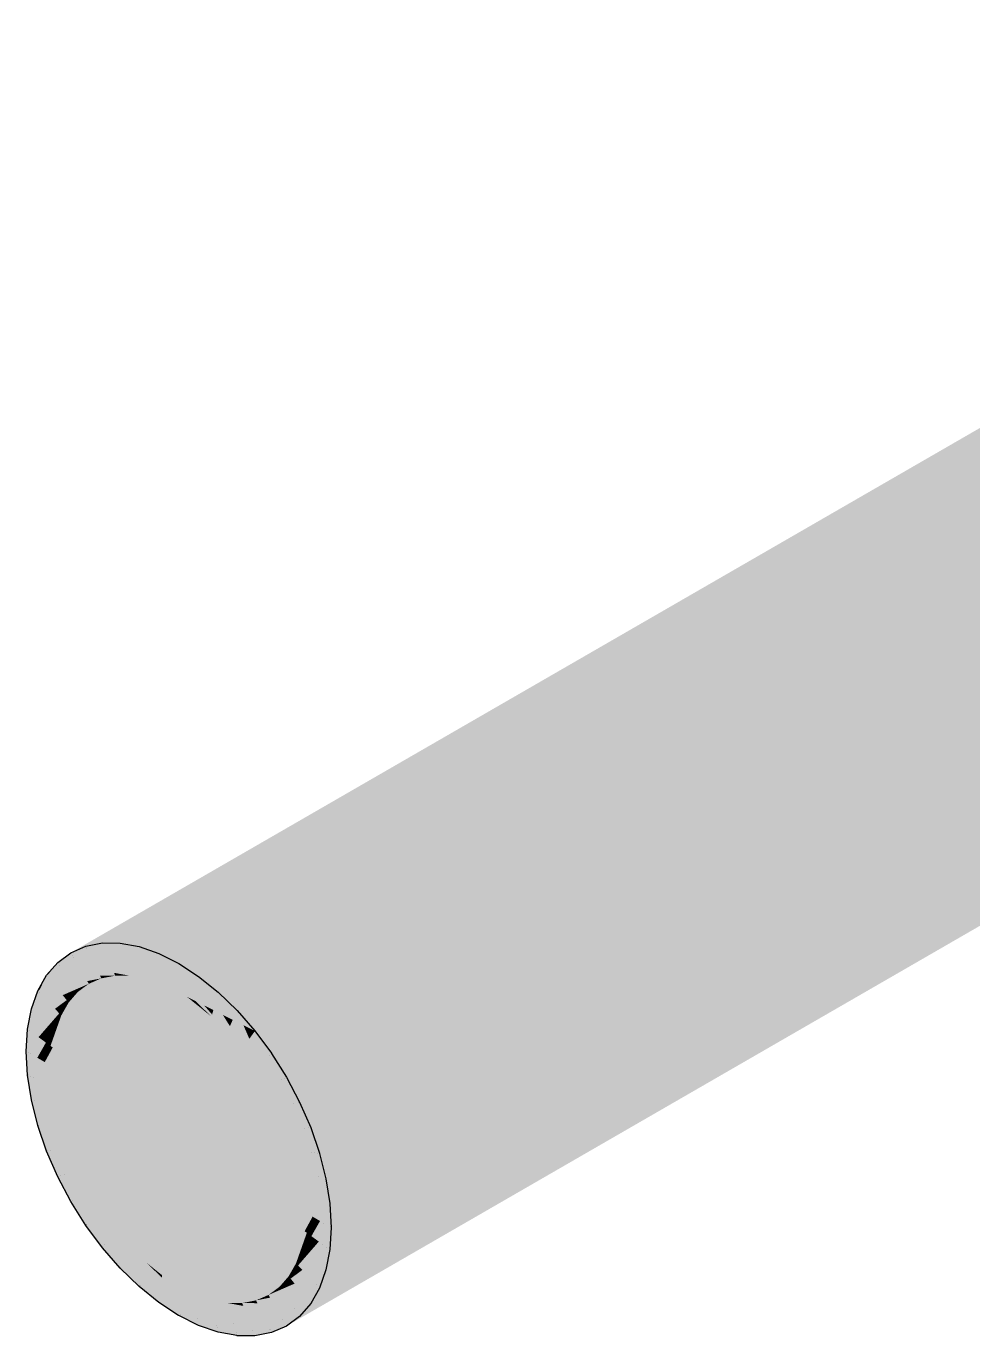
# Model space of a CAD drawing. Extents: x 0 to 297, y 0 to 210.
# Drawn here: x 190.91 to 217.25, y 129.27 to 165.73 of the extents above; entities that cross this region are included whole.
import ezdxf

# ---------------------------------------------------------------- set-up
doc = ezdxf.new("R2010")
doc.units = 0
doc.layers.add('SOMBRA', color=8, linetype='CONTINUOUS')
doc.layers.add('VISIBLE', color=7, linetype='CONTINUOUS')

msp = doc.modelspace()

# ---------------------------------------------------------------- linework, layer by layer
at = {"layer": 'SOMBRA', "color": 254}
for points in [[(236.7643, 165.6355), (236.3476, 165.4541), (192.207, 139.9696)], [(192.5702, 140.12), (236.7643, 165.6355), (192.207, 139.9696)], [(236.7649, 165.6356), (236.7643, 165.6355), (192.5702, 140.12)], [(236.7649, 165.6356), (192.5702, 140.12), (192.6245, 140.1512)], [(237.2258, 165.7251), (236.7649, 165.6356), (192.6245, 140.1512)], [(193.0316, 140.2096), (237.2258, 165.7251), (192.6245, 140.1512)], [(237.7235, 165.7212), (237.2258, 165.7251), (193.0316, 140.2096)], [(193.5293, 140.2057), (237.7235, 165.7212), (193.0316, 140.2096)], [(238.249, 165.6238), (237.7235, 165.7212), (193.5293, 140.2057)], [(194.0548, 140.1083), (238.249, 165.6238), (193.5293, 140.2057)], [(238.7933, 165.4345), (238.249, 165.6238), (194.0548, 140.1083)], [(235.9812, 165.1834), (235.6732, 164.829), (191.5329, 139.3446)], [(191.787, 139.6679), (235.9812, 165.1834), (191.5329, 139.3446)], [(235.9816, 165.1837), (235.9812, 165.1834), (191.787, 139.6679)], [(235.9816, 165.1837), (191.787, 139.6679), (191.8412, 139.6993)], [(236.3471, 165.4539), (235.9816, 165.1837), (191.8412, 139.6993)], [(192.1529, 139.9384), (236.3471, 165.4539), (191.8412, 139.6993)], [(236.3476, 165.4541), (236.3471, 165.4539), (192.1529, 139.9384)], [(236.3476, 165.4541), (192.1529, 139.9384), (192.207, 139.9696)], [(194.5991, 139.919), (238.7933, 165.4345), (194.0548, 140.1083)], [(239.3471, 165.1567), (238.7933, 165.4345), (194.5991, 139.919)], [(195.1529, 139.6412), (239.3471, 165.1567), (194.5991, 139.919)], [(239.9009, 164.7951), (239.3471, 165.1567), (195.1529, 139.6412)], [(235.6729, 164.8286), (235.4277, 164.3961), (191.287, 138.9115)], [(191.4787, 139.3131), (235.6729, 164.8286), (191.287, 138.9115)], [(235.6732, 164.829), (235.6729, 164.8286), (191.4787, 139.3131)], [(235.6732, 164.829), (191.4787, 139.3131), (191.5329, 139.3446)], [(195.7067, 139.2796), (239.9009, 164.7951), (195.1529, 139.6412)], [(240.4452, 164.3558), (239.9009, 164.7951), (195.7067, 139.2796)], [(235.4274, 164.3956), (235.2492, 163.8923), (191.1088, 138.4079)], [(191.2332, 138.88), (235.4274, 164.3956), (191.1088, 138.4079)], [(235.4277, 164.3961), (235.4274, 164.3956), (191.2332, 138.88)], [(235.4277, 164.3961), (191.2332, 138.88), (191.287, 138.9115)], [(196.251, 138.8403), (240.4452, 164.3558), (195.7067, 139.2796)], [(240.9707, 163.8464), (240.4452, 164.3558), (196.251, 138.8403)], [(235.249, 163.8917), (235.1409, 163.3264), (191.0003, 137.8419)], [(191.0548, 138.3762), (235.249, 163.8917), (191.0003, 137.8419)], [(235.2492, 163.8923), (235.249, 163.8917), (191.0548, 138.3762)], [(235.2492, 163.8923), (191.0548, 138.3762), (191.1088, 138.4079)], [(196.7765, 138.3309), (240.9707, 163.8464), (196.251, 138.8403)], [(235.1409, 163.3264), (235.1407, 163.3257), (190.9466, 137.8102)], [(235.1409, 163.3264), (190.9466, 137.8102), (191.0003, 137.8419)], [(192.207, 139.9696), (192.1529, 139.9384), (192.1534, 139.9386)], [(192.5702, 140.12), (192.207, 139.9696), (192.1534, 139.9386)], [(192.6245, 140.1512), (192.5702, 140.12), (192.5707, 140.1201)], [(193.0316, 140.2096), (192.6245, 140.1512), (192.5707, 140.1201)], [(191.787, 139.6679), (191.5329, 139.3446), (191.4791, 139.3135)], [(191.8412, 139.6993), (191.787, 139.6679), (191.7874, 139.6682)], [(192.1529, 139.9384), (191.8412, 139.6993), (191.7874, 139.6682)], [(191.4787, 139.3131), (191.287, 138.9115), (191.2335, 138.8806)], [(191.5329, 139.3446), (191.4787, 139.3131), (191.4791, 139.3135)], [(191.2332, 138.88), (191.1088, 138.4079), (191.0551, 138.3768)], [(191.287, 138.9115), (191.2332, 138.88), (191.2335, 138.8806)], [(191.0548, 138.3762), (191.0003, 137.8419), (190.9467, 137.8109)], [(191.1088, 138.4079), (191.0548, 138.3762), (191.0551, 138.3768)], [(191.0003, 137.8419), (190.9466, 137.8102), (190.9467, 137.8109)]]:
    msp.add_solid(points, dxfattribs=at)
at = {"layer": 'SOMBRA', "color": 253}
for points in [[(241.4678, 163.2763), (240.9707, 163.8464), (196.7765, 138.3309)], [(190.9466, 137.8102), (235.1407, 163.3257), (190.9642, 137.2236)], [(235.1407, 163.3257), (235.1045, 162.708), (190.9642, 137.2236)], [(241.4678, 163.2763), (196.7765, 138.3309), (241.4141, 163.2453)], [(241.4141, 163.2453), (196.7765, 138.3309), (197.2736, 137.7608)], [(197.2742, 137.7601), (241.4141, 163.2453), (197.2736, 137.7608)], [(241.469, 163.2749), (241.4684, 163.2757), (197.2742, 137.7601)], [(197.2742, 137.7601), (241.4684, 163.2757), (241.4141, 163.2453)], [(241.469, 163.2749), (197.2742, 137.7601), (197.3286, 137.7905)], [(241.9298, 162.6532), (241.469, 163.2749), (197.3286, 137.7905)], [(235.1045, 162.708), (235.1044, 162.7072), (190.9103, 137.1917)], [(235.1045, 162.708), (190.9103, 137.1917), (190.9642, 137.2236)], [(190.9103, 137.1917), (235.1044, 162.7072), (191.0002, 136.5631)], [(235.1044, 162.7072), (235.1407, 162.0476), (191.0002, 136.5631)], [(197.7357, 137.1377), (241.9298, 162.6532), (197.3286, 137.7905)], [(241.9304, 162.6524), (241.9298, 162.6532), (197.7357, 137.1377)], [(241.9304, 162.6524), (197.7357, 137.1377), (197.79, 137.168)], [(242.3471, 161.9898), (241.9304, 162.6524), (197.79, 137.168)], [(235.1407, 162.0476), (235.1407, 162.0468), (190.9466, 136.5313)], [(235.1407, 162.0476), (190.9466, 136.5313), (191.0002, 136.5631)], [(190.9466, 136.5313), (235.1407, 162.0468), (191.1083, 135.8721)], [(235.1407, 162.0468), (235.2489, 161.3567), (191.1083, 135.8721)], [(198.1529, 136.4743), (242.3471, 161.9898), (197.79, 137.168)], [(242.3475, 161.989), (242.3471, 161.9898), (198.1529, 136.4743)], [(242.3475, 161.989), (198.1529, 136.4743), (198.207, 136.5044)], [(242.713, 161.2968), (242.3475, 161.989), (198.207, 136.5044)], [(235.2489, 161.3567), (235.249, 161.3558), (191.0548, 135.8403)], [(235.2489, 161.3567), (191.0548, 135.8403), (191.1083, 135.8721)], [(198.5188, 135.7812), (242.713, 161.2968), (198.207, 136.5044)], [(190.9466, 137.8102), (190.9642, 137.2236), (190.9103, 137.1925)], [(197.3286, 137.7905), (197.2742, 137.7601), (197.2748, 137.7594)], [(197.7357, 137.1377), (197.3286, 137.7905), (197.2748, 137.7594)], [(190.9642, 137.2236), (190.9103, 137.1917), (190.9103, 137.1925)], [(190.9103, 137.1917), (191.0002, 136.5631), (190.9465, 136.5321)], [(197.79, 137.168), (197.7357, 137.1377), (197.7362, 137.1369)], [(198.1529, 136.4743), (197.79, 137.168), (197.7362, 137.1369)], [(191.0002, 136.5631), (190.9466, 136.5313), (190.9465, 136.5321)], [(190.9466, 136.5313), (191.1083, 135.8721), (191.0547, 135.8412)], [(198.207, 136.5044), (198.1529, 136.4743), (198.1534, 136.4735)], [(198.5188, 135.7812), (198.207, 136.5044), (198.1534, 136.4735)], [(191.1083, 135.8721), (191.0548, 135.8403), (191.0547, 135.8412)]]:
    msp.add_solid(points, dxfattribs=at)
at = {"layer": 'SOMBRA', "color": 252}
for points in [[(191.0548, 135.8403), (235.249, 161.3558), (191.2868, 135.1625)], [(235.249, 161.3558), (235.4272, 160.6469), (191.2868, 135.1625)], [(242.7134, 161.2959), (242.713, 161.2968), (198.5188, 135.7812)], [(242.7134, 161.2959), (198.5188, 135.7812), (198.573, 135.8114)], [(243.0213, 160.5859), (242.7134, 161.2959), (198.573, 135.8114)], [(235.4272, 160.6469), (235.4274, 160.646), (191.2332, 135.1305)], [(235.4272, 160.6469), (191.2332, 135.1305), (191.2868, 135.1625)], [(191.2332, 135.1305), (235.4274, 160.646), (191.5321, 134.4459)], [(235.4274, 160.646), (235.6726, 159.9305), (191.5321, 134.4459)], [(198.8271, 135.0704), (243.0213, 160.5859), (198.573, 135.8114)], [(243.0216, 160.5851), (243.0213, 160.5859), (198.8271, 135.0704)], [(243.0216, 160.5851), (198.8271, 135.0704), (198.8812, 135.1005)], [(243.2668, 159.8695), (243.0216, 160.5851), (198.8812, 135.1005)], [(235.6726, 159.9305), (235.6729, 159.9296), (191.4787, 134.4141)], [(235.6726, 159.9305), (191.4787, 134.4141), (191.5321, 134.4459)], [(191.4787, 134.4141), (235.6729, 159.9296), (191.8404, 133.7351)], [(235.6729, 159.9296), (235.9808, 159.2196), (191.8404, 133.7351)], [(199.0726, 134.354), (243.2668, 159.8695), (198.8812, 135.1005)], [(243.267, 159.8686), (243.2668, 159.8695), (199.0726, 134.354)], [(243.267, 159.8686), (199.0726, 134.354), (199.1267, 134.3842)], [(243.4452, 159.1597), (243.267, 159.8686), (199.1267, 134.3842)], [(235.9808, 159.2196), (235.9812, 159.2188), (191.787, 133.7032)], [(235.9808, 159.2196), (191.787, 133.7032), (191.8404, 133.7351)], [(191.787, 133.7032), (235.9812, 159.2188), (192.2061, 133.042)], [(235.9812, 159.2188), (236.3466, 158.5265), (192.2061, 133.042)], [(199.251, 133.6442), (243.4452, 159.1597), (199.1267, 134.3842)], [(243.4453, 159.1588), (243.4452, 159.1597), (199.251, 133.6442)], [(243.4453, 159.1588), (199.251, 133.6442), (199.3047, 133.6743)], [(243.5534, 158.4687), (243.4453, 159.1588), (199.3047, 133.6743)], [(236.3466, 158.5265), (236.3471, 158.5257), (192.1529, 133.0102)], [(236.3466, 158.5265), (192.1529, 133.0102), (192.2061, 133.042)], [(192.1529, 133.0102), (236.3471, 158.5257), (192.6234, 132.3786)], [(236.3471, 158.5257), (236.7638, 157.8631), (192.6234, 132.3786)], [(199.3593, 132.9532), (243.5534, 158.4687), (199.3047, 133.6743)], [(243.5535, 158.4679), (243.5534, 158.4687), (199.3593, 132.9532)], [(243.5535, 158.4679), (199.3593, 132.9532), (199.4129, 132.9833)], [(243.5897, 157.8083), (243.5535, 158.4679), (199.4129, 132.9833)], [(236.7638, 157.8631), (236.7643, 157.8623), (192.5702, 132.3468)], [(236.7638, 157.8631), (192.5702, 132.3468), (192.6234, 132.3786)], [(192.5702, 132.3468), (236.7643, 157.8623), (193.0849, 131.7562)], [(236.7643, 157.8623), (237.2252, 157.2406), (193.0849, 131.7562)], [(243.5897, 157.8075), (243.5897, 157.8083), (199.3956, 132.2928)], [(199.3956, 132.2928), (243.5897, 157.8083), (199.4129, 132.9833)], [(243.5897, 157.8075), (199.3956, 132.2928), (199.4494, 132.3231)], [(243.5534, 157.1898), (243.5897, 157.8075), (199.4494, 132.3231)], [(237.2252, 157.2406), (237.2258, 157.2399), (193.0316, 131.7243)], [(237.2252, 157.2406), (193.0316, 131.7243), (193.0849, 131.7562)], [(193.0316, 131.7243), (237.2258, 157.2399), (193.5822, 131.1851)], [(237.2258, 157.2399), (237.7229, 156.6698), (193.5822, 131.1851)], [(243.5533, 157.1891), (243.5534, 157.1898), (199.3593, 131.6743)], [(199.3593, 131.6743), (243.5534, 157.1898), (199.4494, 132.3231)], [(243.5533, 157.1891), (199.3593, 131.6743), (199.4128, 131.7045)], [(243.4452, 156.6238), (243.5533, 157.1891), (199.4128, 131.7045)], [(237.7229, 156.6698), (237.7235, 156.6691), (193.5293, 131.1536)], [(237.7229, 156.6698), (193.5293, 131.1536), (193.5822, 131.1851)], [(193.5293, 131.1536), (237.7235, 156.6691), (194.108, 130.6758)], [(237.7235, 156.6691), (238.2484, 156.1603), (194.108, 130.6758)], [(243.4449, 156.6232), (243.4452, 156.6238), (199.251, 131.1083)], [(199.251, 131.1083), (243.4452, 156.6238), (199.4128, 131.7045)], [(243.4449, 156.6232), (199.251, 131.1083), (199.3046, 131.1387)], [(243.2668, 156.12), (243.4449, 156.6232), (199.3046, 131.1387)], [(238.2484, 156.1603), (238.249, 156.1597), (194.0548, 130.6442)], [(238.2484, 156.1603), (194.0548, 130.6442), (194.108, 130.6758)], [(194.0548, 130.6442), (238.249, 156.1597), (194.6521, 130.2364)], [(238.249, 156.1597), (238.7927, 155.7209), (194.6521, 130.2364)], [(243.2665, 156.1194), (243.2668, 156.12), (199.0726, 130.6044)], [(199.0726, 130.6044), (243.2668, 156.12), (199.3046, 131.1387)], [(243.2665, 156.1194), (199.0726, 130.6044), (199.1258, 130.6348)], [(243.0213, 155.6869), (243.2665, 156.1194), (199.1258, 130.6348)], [(238.7927, 155.7209), (238.7933, 155.7204), (194.5991, 130.2049)], [(238.7927, 155.7209), (194.5991, 130.2049), (194.6521, 130.2364)], [(194.5991, 130.2049), (238.7933, 155.7204), (195.2061, 129.8748)], [(238.7933, 155.7204), (239.3464, 155.3592), (195.2061, 129.8748)], [(243.0209, 155.6865), (243.0213, 155.6869), (198.8271, 130.1714)], [(198.8271, 130.1714), (243.0213, 155.6869), (199.1258, 130.6348)], [(243.0209, 155.6865), (198.8271, 130.1714), (198.8806, 130.2021)], [(242.713, 155.3321), (243.0209, 155.6865), (198.8806, 130.2021)], [(239.3464, 155.3592), (239.3471, 155.3588), (195.1529, 129.8433)], [(239.3464, 155.3592), (195.1529, 129.8433), (195.2061, 129.8748)], [(195.1529, 129.8433), (239.3471, 155.3588), (195.7597, 129.5968)], [(239.3471, 155.3588), (239.9002, 155.0813), (195.7597, 129.5968)], [(242.7126, 155.3318), (242.713, 155.3321), (198.5188, 129.8166)], [(198.5188, 129.8166), (242.713, 155.3321), (198.8806, 130.2021)], [(242.7126, 155.3318), (198.5188, 129.8166), (198.5722, 129.8474)], [(242.3471, 155.0616), (242.7126, 155.3318), (198.5722, 129.8474)], [(239.9002, 155.0813), (239.9009, 155.081), (195.7067, 129.5655)], [(239.9002, 155.0813), (195.7067, 129.5655), (195.7597, 129.5968)], [(195.7067, 129.5655), (239.9009, 155.081), (196.3039, 129.4074)], [(239.9009, 155.081), (240.4445, 154.892), (196.3039, 129.4074)], [(242.3466, 155.0614), (242.3471, 155.0616), (198.1529, 129.5461)], [(198.1529, 129.5461), (242.3471, 155.0616), (198.5722, 129.8474)], [(242.3466, 155.0614), (198.1529, 129.5461), (198.206, 129.5768)], [(241.9298, 154.88), (242.3466, 155.0614), (198.206, 129.5768)], [(240.4445, 154.892), (240.4452, 154.8917), (196.251, 129.3762)], [(240.4445, 154.892), (196.251, 129.3762), (196.3039, 129.4074)], [(196.251, 129.3762), (240.4452, 154.8917), (196.8297, 129.31)], [(240.97, 154.7944), (240.9707, 154.7943), (196.7765, 129.2788)], [(240.97, 154.7944), (196.7765, 129.2788), (196.8297, 129.31)], [(196.7765, 129.2788), (240.9707, 154.7943), (197.3273, 129.3059)], [(240.4452, 154.8917), (240.97, 154.7944), (196.8297, 129.31)], [(241.4678, 154.7904), (241.4684, 154.7904), (197.2742, 129.2749)], [(241.4678, 154.7904), (197.2742, 129.2749), (197.3273, 129.3059)], [(197.2742, 129.2749), (241.4684, 154.7904), (197.7889, 129.3954)], [(240.9707, 154.7943), (241.4678, 154.7904), (197.3273, 129.3059)], [(241.9293, 154.8799), (241.9298, 154.88), (197.7357, 129.3645)], [(197.7357, 129.3645), (241.9298, 154.88), (198.206, 129.5768)], [(241.9293, 154.8799), (197.7357, 129.3645), (197.7889, 129.3954)], [(241.4684, 154.7904), (241.9293, 154.8799), (197.7889, 129.3954)], [(192.5702, 140.12), (192.1534, 139.9386), (192.7583, 139.7283)], [(192.5707, 140.1201), (192.5702, 140.12), (192.7583, 139.7283)], [(193.0316, 140.2096), (192.5707, 140.1201), (193.1861, 139.8114)], [(192.5707, 140.1201), (192.7583, 139.7283), (193.2901, 139.5434)], [(192.5707, 140.1201), (193.2901, 139.5434), (193.1861, 139.8114)], [(193.5293, 140.2057), (193.0316, 140.2096), (193.1861, 139.8114)], [(193.5293, 140.2057), (193.1861, 139.8114), (193.7272, 139.54)], [(194.0548, 140.1083), (193.5293, 140.2057), (193.7272, 139.54)], [(194.0548, 140.1083), (193.7272, 139.54), (194.2219, 139.2918)], [(194.5991, 139.919), (194.0548, 140.1083), (194.2219, 139.2918)], [(191.787, 139.6679), (191.4791, 139.3135), (192.0322, 139.3091)], [(191.7874, 139.6682), (191.787, 139.6679), (192.0322, 139.3091)], [(192.1529, 139.9384), (191.7874, 139.6682), (192.3714, 139.5599)], [(191.7874, 139.6682), (192.0322, 139.3091), (192.5185, 139.3053)], [(191.7874, 139.6682), (192.5185, 139.3053), (192.3714, 139.5599)], [(192.1534, 139.9386), (192.1529, 139.9384), (192.3714, 139.5599)], [(192.1534, 139.9386), (192.3714, 139.5599), (192.8849, 139.4647)], [(192.1534, 139.9386), (192.8849, 139.4647), (192.7583, 139.7283)], [(192.7583, 139.7283), (192.8849, 139.4647), (193.3544, 139.3777)], [(192.7583, 139.7283), (193.3544, 139.3777), (193.2901, 139.5434)], [(193.1861, 139.8114), (193.2901, 139.5434), (193.7764, 139.3744)], [(193.1861, 139.8114), (193.7764, 139.3744), (193.7272, 139.54)], [(194.5991, 139.919), (194.2219, 139.2918), (194.6914, 139.0562)], [(195.1529, 139.6412), (194.5991, 139.919), (194.6914, 139.0562)], [(195.1529, 139.6412), (194.6914, 139.0562), (195.1529, 138.8247)], [(195.7067, 139.2796), (195.1529, 139.6412), (195.1529, 138.8247)], [(191.4787, 139.3131), (191.2335, 138.8806), (191.7463, 138.9801)], [(191.4791, 139.3135), (191.4787, 139.3131), (191.7463, 138.9801)], [(191.4791, 139.3135), (191.7463, 138.9801), (192.1971, 139.0677)], [(191.4791, 139.3135), (192.1971, 139.0677), (192.0322, 139.3091)], [(192.0322, 139.3091), (192.1971, 139.0677), (192.6094, 139.1477)], [(192.0322, 139.3091), (192.6094, 139.1477), (192.5185, 139.3053)], [(192.3714, 139.5599), (192.5185, 139.3053), (192.9631, 139.3017)], [(192.3714, 139.5599), (192.9631, 139.3017), (192.8849, 139.4647)], [(192.5185, 139.3053), (192.6094, 139.1477), (193.0006, 139.2237)], [(192.5185, 139.3053), (193.0006, 139.2237), (192.9631, 139.3017)], [(192.8849, 139.4647), (192.9631, 139.3017), (193.3851, 139.2984)], [(192.8849, 139.4647), (193.3851, 139.2984), (193.3544, 139.3777)], [(192.9631, 139.3017), (193.0006, 139.2237), (193.3851, 139.2984)], [(193.0006, 139.2237), (195.1529, 134.7422), (193.3851, 139.2984)], [(193.2901, 139.5434), (193.3544, 139.3777), (193.7999, 139.2951)], [(193.2901, 139.5434), (193.7999, 139.2951), (193.7764, 139.3744)], [(193.3544, 139.3777), (193.3851, 139.2984), (193.7999, 139.2951)], [(193.3851, 139.2984), (195.1529, 134.7422), (193.7999, 139.2951)], [(193.7272, 139.54), (193.7764, 139.3744), (194.2378, 139.2139)], [(193.7272, 139.54), (194.2378, 139.2139), (194.2219, 139.2918)], [(193.7764, 139.3744), (193.7999, 139.2951), (194.2378, 139.2139)], [(193.7999, 139.2951), (195.1529, 134.7422), (194.2378, 139.2139)], [(194.2219, 139.2918), (194.2378, 139.2139), (194.6914, 139.0562)], [(195.7067, 139.2796), (195.1529, 138.8247), (195.6224, 138.5892)], [(196.251, 138.8403), (195.7067, 139.2796), (195.6224, 138.5892)], [(191.2332, 138.88), (191.0551, 138.3768), (191.5187, 138.5787)], [(191.2335, 138.8806), (191.2332, 138.88), (191.5187, 138.5787)], [(191.2335, 138.8806), (191.9264, 138.7561), (191.7463, 138.9801)], [(191.2335, 138.8806), (191.5187, 138.5787), (191.9264, 138.7561)], [(191.7463, 138.9801), (192.2992, 138.9184), (192.1971, 139.0677)], [(191.7463, 138.9801), (191.9264, 138.7561), (192.2992, 138.9184)], [(191.9264, 138.7561), (192.348, 138.8469), (192.2992, 138.9184)], [(192.1971, 139.0677), (192.6529, 139.0724), (192.6094, 139.1477)], [(192.1971, 139.0677), (192.2992, 138.9184), (192.6529, 139.0724)], [(192.2992, 138.9184), (192.348, 138.8469), (192.6529, 139.0724)], [(192.348, 138.8469), (195.1529, 134.7422), (192.6529, 139.0724)], [(192.6094, 139.1477), (192.6529, 139.0724), (193.0006, 139.2237)], [(192.6529, 139.0724), (195.1529, 134.7422), (193.0006, 139.2237)], [(194.2378, 139.2139), (195.1529, 134.7422), (194.6914, 139.0562)], [(194.6914, 139.0562), (195.1529, 134.7422), (195.1529, 138.8247)], [(191.0551, 138.3768), (191.7108, 138.3759), (191.5187, 138.5787)], [(191.5187, 138.5787), (192.0377, 138.6176), (191.9264, 138.7561)], [(191.5187, 138.5787), (191.7108, 138.3759), (192.0377, 138.6176)], [(191.7108, 138.3759), (192.0911, 138.5512), (192.0377, 138.6176)], [(191.7108, 138.3759), (191.8296, 138.2504), (192.0911, 138.5512)], [(191.8296, 138.2504), (191.8865, 138.1904), (192.0911, 138.5512)], [(191.8865, 138.1904), (195.1529, 134.7422), (192.0911, 138.5512)], [(191.9264, 138.7561), (192.0377, 138.6176), (192.348, 138.8469)], [(192.0377, 138.6176), (192.0911, 138.5512), (192.348, 138.8469)], [(192.0911, 138.5512), (195.1529, 134.7422), (192.348, 138.8469)], [(195.1529, 138.8247), (195.1529, 134.7422), (195.6144, 138.5234)], [(195.1529, 138.8247), (195.6144, 138.5234), (195.3856, 138.708)], [(195.6144, 138.5234), (195.1529, 134.7422), (196.068, 138.1573)], [(195.6144, 138.5234), (195.6224, 138.5892), (195.3856, 138.708)], [(195.6224, 138.5892), (195.6144, 138.5234), (196.068, 138.1573)], [(196.251, 138.8403), (195.6224, 138.5892), (196.1172, 138.341)], [(195.6224, 138.5892), (196.0839, 138.2168), (195.8655, 138.4673)], [(195.6224, 138.5892), (196.068, 138.1573), (196.0839, 138.2168)], [(196.7765, 138.3309), (196.251, 138.8403), (196.1172, 138.341)], [(191.0548, 138.3762), (190.9467, 137.8109), (191.3533, 138.1115)], [(191.0551, 138.3768), (191.0548, 138.3762), (191.3533, 138.1115)], [(191.0551, 138.3768), (191.3533, 138.1115), (191.7108, 138.3759)], [(191.3533, 138.1115), (191.8296, 138.2504), (191.7108, 138.3759)], [(191.3533, 138.1115), (191.5542, 137.9334), (191.8296, 138.2504)], [(191.5542, 137.9334), (191.8865, 138.1904), (191.8296, 138.2504)], [(191.5542, 137.9334), (191.6784, 137.8233), (191.8865, 138.1904)], [(191.6784, 137.8233), (191.7378, 137.7706), (191.8865, 138.1904)], [(191.7378, 137.7706), (195.1529, 134.7422), (191.8865, 138.1904)], [(196.068, 138.1573), (195.1529, 134.7422), (196.5059, 137.7328)], [(196.0839, 138.2168), (196.1172, 138.341), (195.8655, 138.4673)], [(196.0839, 138.2168), (196.068, 138.1573), (196.5059, 137.7328)], [(196.1172, 138.341), (196.0839, 138.2168), (196.5059, 137.7328)], [(196.1172, 138.341), (196.5059, 137.7328), (196.5295, 137.7849)], [(196.1172, 138.341), (196.5295, 137.7849), (196.5787, 137.8937)], [(196.1172, 138.341), (196.5787, 137.8937), (196.3804, 138.2089)], [(196.7765, 138.3309), (196.1172, 138.341), (196.6582, 138.0695)], [(196.5787, 137.8937), (196.6582, 138.0695), (196.3804, 138.2089)], [(197.2736, 137.7608), (196.7765, 138.3309), (196.6582, 138.0695)], [(190.9466, 137.8102), (190.9103, 137.1925), (191.2529, 137.5868)], [(190.9467, 137.8109), (190.9466, 137.8102), (191.2529, 137.5868)], [(190.9467, 137.8109), (191.5542, 137.9334), (191.3533, 138.1115)], [(190.9467, 137.8109), (191.2529, 137.5868), (191.5542, 137.9334)], [(191.2529, 137.5868), (191.6784, 137.8233), (191.5542, 137.9334)], [(191.2529, 137.5868), (191.4591, 137.4364), (191.6784, 137.8233)], [(191.4591, 137.4364), (191.7378, 137.7706), (191.6784, 137.8233)], [(196.5295, 137.7849), (196.5059, 137.7328), (196.9207, 137.2572)], [(196.5787, 137.8937), (196.5295, 137.7849), (196.9207, 137.2572)], [(196.6582, 138.0695), (196.5787, 137.8937), (196.9515, 137.3009)], [(196.5787, 137.8937), (196.9207, 137.2572), (196.9515, 137.3009)], [(196.6582, 138.0695), (196.9515, 137.3009), (197.0158, 137.3924)], [(196.9547, 137.9208), (196.6582, 138.0695), (197.0158, 137.3924)], [(196.9547, 137.9208), (197.0158, 137.3924), (197.1197, 137.5403)], [(197.2742, 137.7601), (196.9547, 137.9208), (197.1197, 137.5403)], [(197.2742, 137.7601), (197.2736, 137.7608), (196.9547, 137.9208)], [(190.9103, 137.1925), (191.4591, 137.4364), (191.2529, 137.5868)], [(190.9103, 137.1925), (191.2193, 137.0133), (191.4591, 137.4364)], [(191.2193, 137.0133), (191.5866, 137.3434), (191.4591, 137.4364)], [(191.4591, 137.4364), (191.5866, 137.3434), (191.7378, 137.7706)], [(191.5866, 137.3434), (191.6476, 137.2989), (191.7378, 137.7706)], [(191.6476, 137.2989), (195.1529, 134.7422), (191.7378, 137.7706)], [(196.5059, 137.7328), (195.1529, 134.7422), (196.9207, 137.2572)], [(197.1197, 137.5403), (197.0158, 137.3924), (197.3427, 136.7732)], [(197.2748, 137.7594), (197.2742, 137.7601), (197.1197, 137.5403)], [(197.2748, 137.7594), (197.1197, 137.5403), (197.421, 136.8458)], [(197.1197, 137.5403), (197.3427, 136.7732), (197.421, 136.8458)], [(197.2748, 137.7594), (197.421, 136.8458), (197.5476, 136.9632)], [(197.7357, 137.1377), (197.2748, 137.7594), (197.5476, 136.9632)], [(190.9103, 137.1925), (190.9103, 137.1917), (191.2193, 137.0133)], [(190.9103, 137.1917), (190.9465, 136.5321), (191.2193, 137.0133)], [(191.2193, 137.0133), (191.4272, 136.8933), (191.5866, 137.3434)], [(191.4272, 136.8933), (191.6476, 137.2989), (191.5866, 137.3434)], [(191.4272, 136.8933), (191.5558, 136.819), (191.6476, 137.2989)], [(191.5558, 136.819), (191.6174, 136.7835), (191.6476, 137.2989)], [(191.6174, 136.7835), (195.1529, 134.7422), (191.6476, 137.2989)], [(196.9207, 137.2572), (195.1529, 134.7422), (197.3052, 136.7385)], [(196.9515, 137.3009), (196.9207, 137.2572), (197.3052, 136.7385)], [(197.0158, 137.3924), (196.9515, 137.3009), (197.3052, 136.7385)], [(197.0158, 137.3924), (197.3052, 136.7385), (197.3427, 136.7732)], [(197.7362, 137.1369), (197.7357, 137.1377), (197.5476, 136.9632)], [(197.7362, 137.1369), (197.5476, 136.9632), (197.7874, 136.2632)], [(197.7362, 137.1369), (197.7874, 136.2632), (197.9344, 136.3481)], [(198.1529, 136.4743), (197.7362, 137.1369), (197.9344, 136.3481)], [(190.9465, 136.5321), (191.4272, 136.8933), (191.2193, 137.0133)], [(190.9465, 136.5321), (191.2529, 136.401), (191.4272, 136.8933)], [(191.2529, 136.401), (191.5558, 136.819), (191.4272, 136.8933)], [(191.2529, 136.401), (191.4591, 136.3133), (191.5558, 136.819)], [(191.4591, 136.3133), (191.6174, 136.7835), (191.5558, 136.819)], [(191.4591, 136.3133), (191.5866, 136.2591), (191.6174, 136.7835)], [(191.5866, 136.2591), (191.6476, 136.2331), (191.6174, 136.7835)], [(191.6476, 136.2331), (195.1529, 134.7422), (191.6174, 136.7835)], [(197.3052, 136.7385), (195.1529, 134.7422), (197.6529, 136.1856)], [(197.3427, 136.7732), (197.3052, 136.7385), (197.6529, 136.1856)], [(197.421, 136.8458), (197.3427, 136.7732), (197.6529, 136.1856)], [(197.5476, 136.9632), (197.421, 136.8458), (197.6964, 136.2107)], [(197.421, 136.8458), (197.6529, 136.1856), (197.6964, 136.2107)], [(197.5476, 136.9632), (197.6964, 136.2107), (197.7874, 136.2632)], [(190.9465, 136.5321), (190.9466, 136.5313), (191.2529, 136.401)], [(190.9466, 136.5313), (191.0547, 135.8412), (191.2529, 136.401)], [(191.0547, 135.8412), (191.4591, 136.3133), (191.2529, 136.401)], [(197.9344, 136.3481), (197.7874, 136.2632), (198.0067, 135.6231)], [(198.1534, 136.4735), (198.1529, 136.4743), (197.9344, 136.3481)], [(198.1534, 136.4735), (197.9344, 136.3481), (198.1087, 135.6546)], [(197.9344, 136.3481), (198.0067, 135.6231), (198.1087, 135.6546)], [(198.1534, 136.4735), (198.1087, 135.6546), (198.2737, 135.7056)], [(198.5188, 135.7812), (198.1534, 136.4735), (198.2737, 135.7056)], [(191.0547, 135.8412), (191.3533, 135.7603), (191.4591, 136.3133)], [(191.3533, 135.7603), (191.5866, 136.2591), (191.4591, 136.3133)], [(191.3533, 135.7603), (191.5542, 135.7065), (191.5866, 136.2591)], [(191.5542, 135.7065), (191.6476, 136.2331), (191.5866, 136.2591)], [(191.5542, 135.7065), (191.6784, 135.6732), (191.6476, 136.2331)], [(191.6784, 135.6732), (191.7378, 135.6573), (191.6476, 136.2331)], [(191.7378, 135.6573), (195.1529, 134.7422), (191.6476, 136.2331)], [(197.6529, 136.1856), (195.1529, 134.7422), (197.9578, 135.6081)], [(197.6964, 136.2107), (197.6529, 136.1856), (197.9578, 135.6081)], [(197.7874, 136.2632), (197.6964, 136.2107), (197.9578, 135.6081)], [(197.7874, 136.2632), (197.9578, 135.6081), (198.0067, 135.6231)], [(191.0547, 135.8412), (191.0548, 135.8403), (191.3533, 135.7603)], [(191.0548, 135.8403), (191.2868, 135.1625), (191.233, 135.1314)], [(191.0548, 135.8403), (191.233, 135.1314), (191.3533, 135.7603)], [(191.233, 135.1314), (191.5542, 135.7065), (191.3533, 135.7603)], [(191.233, 135.1314), (191.5187, 135.1022), (191.5542, 135.7065)], [(191.5187, 135.1022), (191.6784, 135.6732), (191.5542, 135.7065)], [(191.5187, 135.1022), (191.7108, 135.0832), (191.6784, 135.6732)], [(191.7108, 135.0832), (191.7378, 135.6573), (191.6784, 135.6732)], [(191.7108, 135.0832), (191.8296, 135.0714), (191.7378, 135.6573)], [(191.8296, 135.0714), (191.8865, 135.0658), (191.7378, 135.6573)], [(191.8865, 135.0658), (195.1529, 134.7422), (191.7378, 135.6573)], [(197.9578, 135.6081), (195.1529, 134.7422), (198.2148, 135.0157)], [(198.0067, 135.6231), (197.9578, 135.6081), (198.2148, 135.0157)], [(198.1087, 135.6546), (198.0067, 135.6231), (198.2148, 135.0157)], [(198.2737, 135.7056), (198.1087, 135.6546), (198.2681, 135.0205)], [(198.1087, 135.6546), (198.2148, 135.0157), (198.2681, 135.0205)], [(198.2737, 135.7056), (198.2681, 135.0205), (198.3795, 135.0304)], [(198.5192, 135.7804), (198.5188, 135.7812), (198.2737, 135.7056)], [(198.5192, 135.7804), (198.2737, 135.7056), (198.3795, 135.0304)], [(198.5192, 135.7804), (198.3795, 135.0304), (198.5595, 135.0465)], [(198.573, 135.8114), (198.5188, 135.7812), (198.5192, 135.7804)], [(198.8271, 135.0704), (198.573, 135.8114), (198.5192, 135.7804)], [(198.8271, 135.0704), (198.5192, 135.7804), (198.5595, 135.0465)], [(191.2868, 135.1625), (191.2332, 135.1305), (191.233, 135.1314)], [(191.233, 135.1314), (191.2332, 135.1305), (191.5187, 135.1022)], [(191.2332, 135.1305), (191.5321, 134.4459), (191.4784, 134.4149)], [(191.2332, 135.1305), (191.4784, 134.4149), (191.5187, 135.1022)], [(191.4784, 134.4149), (191.7108, 135.0832), (191.5187, 135.1022)], [(191.4784, 134.4149), (191.7463, 134.438), (191.7108, 135.0832)], [(191.7463, 134.438), (191.8296, 135.0714), (191.7108, 135.0832)], [(191.7463, 134.438), (191.9264, 134.4541), (191.8296, 135.0714)], [(191.9264, 134.4541), (191.8865, 135.0658), (191.8296, 135.0714)], [(191.9264, 134.4541), (192.0377, 134.464), (191.8865, 135.0658)], [(192.0377, 134.464), (192.0911, 134.4688), (191.8865, 135.0658)], [(192.0911, 134.4688), (195.1529, 134.7422), (191.8865, 135.0658)], [(198.2148, 135.0157), (195.1529, 134.7422), (198.4193, 134.4187)], [(198.2681, 135.0205), (198.2148, 135.0157), (198.4193, 134.4187)], [(198.3795, 135.0304), (198.2681, 135.0205), (198.4193, 134.4187)], [(198.5595, 135.0465), (198.3795, 135.0304), (198.4762, 134.413)], [(198.3795, 135.0304), (198.4193, 134.4187), (198.4762, 134.413)], [(198.5595, 135.0465), (198.4762, 134.413), (198.595, 134.4013)], [(198.8274, 135.0695), (198.8271, 135.0704), (198.5595, 135.0465)], [(198.8274, 135.0695), (198.5595, 135.0465), (198.595, 134.4013)], [(198.8274, 135.0695), (198.595, 134.4013), (198.7871, 134.3822)], [(199.0726, 134.354), (198.8274, 135.0695), (198.7871, 134.3822)], [(198.8812, 135.1005), (198.8271, 135.0704), (198.8274, 135.0695)], [(199.0726, 134.354), (198.8812, 135.1005), (198.8274, 135.0695)], [(192.348, 133.8764), (195.1529, 134.7422), (192.0911, 134.4688)], [(192.6529, 133.2989), (195.1529, 134.7422), (192.348, 133.8764)], [(193.0006, 132.746), (195.1529, 134.7422), (192.6529, 133.2989)], [(193.3851, 132.2273), (195.1529, 134.7422), (193.0006, 132.746)], [(193.7999, 131.7517), (195.1529, 134.7422), (193.3851, 132.2273)], [(194.2378, 131.3272), (195.1529, 134.7422), (193.7999, 131.7517)], [(194.6914, 130.9611), (195.1529, 134.7422), (194.2378, 131.3272)], [(195.1529, 130.6598), (195.1529, 134.7422), (194.6914, 130.9611)], [(195.6144, 130.4282), (195.1529, 134.7422), (195.1529, 130.6598)], [(196.068, 130.2706), (195.1529, 134.7422), (195.6144, 130.4282)], [(196.5059, 130.1894), (195.1529, 134.7422), (196.068, 130.2706)], [(196.9207, 130.1861), (195.1529, 134.7422), (196.5059, 130.1894)], [(197.3052, 130.2608), (195.1529, 134.7422), (196.9207, 130.1861)], [(197.6529, 130.4121), (195.1529, 134.7422), (197.3052, 130.2608)], [(197.9578, 130.6376), (195.1529, 134.7422), (197.6529, 130.4121)], [(198.2148, 130.9332), (195.1529, 134.7422), (197.9578, 130.6376)], [(198.4193, 131.2941), (195.1529, 134.7422), (198.2148, 130.9332)], [(198.568, 131.7139), (195.1529, 134.7422), (198.4193, 131.2941)], [(198.6582, 132.1856), (195.1529, 134.7422), (198.568, 131.7139)], [(198.6884, 132.701), (195.1529, 134.7422), (198.6582, 132.1856)], [(198.6582, 133.2513), (195.1529, 134.7422), (198.6884, 132.701)], [(198.568, 133.8272), (195.1529, 134.7422), (198.6582, 133.2513)], [(198.4193, 134.4187), (195.1529, 134.7422), (198.568, 133.8272)], [(191.5321, 134.4459), (191.4787, 134.4141), (191.4784, 134.4149)], [(191.4784, 134.4149), (191.4787, 134.4141), (191.7463, 134.438)], [(191.4787, 134.4141), (191.7866, 133.7041), (191.7463, 134.438)], [(191.4787, 134.4141), (191.8404, 133.7351), (191.7866, 133.7041)], [(191.7866, 133.7041), (191.9264, 134.4541), (191.7463, 134.438)], [(191.7866, 133.7041), (192.0322, 133.7789), (191.9264, 134.4541)], [(192.0322, 133.7789), (192.0377, 134.464), (191.9264, 134.4541)], [(192.0322, 133.7789), (192.1971, 133.8298), (192.0377, 134.464)], [(192.1971, 133.8298), (192.0911, 134.4688), (192.0377, 134.464)], [(192.1971, 133.8298), (192.2992, 133.8613), (192.0911, 134.4688)], [(192.2992, 133.8613), (192.348, 133.8764), (192.0911, 134.4688)], [(198.4762, 134.413), (198.4193, 134.4187), (198.568, 133.8272)], [(198.595, 134.4013), (198.4762, 134.413), (198.568, 133.8272)], [(198.595, 134.4013), (198.568, 133.8272), (198.6274, 133.8112)], [(198.7871, 134.3822), (198.595, 134.4013), (198.6274, 133.8112)], [(198.7871, 134.3822), (198.6274, 133.8112), (198.7516, 133.778)], [(199.0728, 134.3531), (198.7871, 134.3822), (198.7516, 133.778)], [(199.0728, 134.3531), (198.7516, 133.778), (198.9525, 133.7241)], [(199.0728, 134.3531), (199.0726, 134.354), (198.7871, 134.3822)], [(199.251, 133.6442), (199.0728, 134.3531), (198.9525, 133.7241)], [(199.1267, 134.3842), (199.0726, 134.354), (199.0728, 134.3531)], [(199.251, 133.6442), (199.1267, 134.3842), (199.0728, 134.3531)], [(191.7866, 133.7041), (191.787, 133.7032), (192.0322, 133.7789)], [(191.787, 133.7032), (192.1525, 133.011), (192.0322, 133.7789)], [(192.1525, 133.011), (192.1971, 133.8298), (192.0322, 133.7789)], [(192.1525, 133.011), (192.3714, 133.1363), (192.1971, 133.8298)], [(192.3714, 133.1363), (192.2992, 133.8613), (192.1971, 133.8298)], [(192.5185, 133.2212), (192.348, 133.8764), (192.2992, 133.8613)], [(192.3714, 133.1363), (192.5185, 133.2212), (192.2992, 133.8613)], [(192.5185, 133.2212), (192.6094, 133.2737), (192.348, 133.8764)], [(192.6094, 133.2737), (192.6529, 133.2989), (192.348, 133.8764)], [(198.6274, 133.8112), (198.568, 133.8272), (198.6582, 133.2513)], [(198.7516, 133.778), (198.6274, 133.8112), (198.6582, 133.2513)], [(198.7516, 133.778), (198.6582, 133.2513), (198.7192, 133.2254)], [(198.9525, 133.7241), (198.7516, 133.778), (198.7192, 133.2254)], [(191.8404, 133.7351), (191.787, 133.7032), (191.7866, 133.7041)], [(191.787, 133.7032), (192.2061, 133.042), (192.1525, 133.011)], [(198.9525, 133.7241), (198.7192, 133.2254), (198.8467, 133.1711)], [(199.2511, 133.6433), (198.9525, 133.7241), (198.8467, 133.1711)], [(199.2511, 133.6433), (198.8467, 133.1711), (199.0529, 133.0835)], [(199.2511, 133.6433), (199.251, 133.6442), (198.9525, 133.7241)], [(199.3593, 132.9532), (199.2511, 133.6433), (199.0529, 133.0835)], [(199.3047, 133.6743), (199.251, 133.6442), (199.2511, 133.6433)], [(199.3593, 132.9532), (199.3047, 133.6743), (199.2511, 133.6433)], [(192.1525, 133.011), (192.1529, 133.0102), (192.3714, 133.1363)], [(192.1529, 133.0102), (192.5696, 132.3476), (192.3714, 133.1363)], [(192.5696, 132.3476), (192.5185, 133.2212), (192.3714, 133.1363)], [(192.7583, 132.5212), (192.6094, 133.2737), (192.5185, 133.2212)], [(192.5696, 132.3476), (192.7583, 132.5212), (192.5185, 133.2212)], [(192.8849, 132.6387), (192.6529, 133.2989), (192.6094, 133.2737)], [(192.7583, 132.5212), (192.8849, 132.6387), (192.6094, 133.2737)], [(192.8849, 132.6387), (192.9631, 132.7113), (192.6529, 133.2989)], [(192.9631, 132.7113), (193.0006, 132.746), (192.6529, 133.2989)], [(198.7192, 133.2254), (198.6582, 133.2513), (198.6884, 132.701)], [(198.8467, 133.1711), (198.7192, 133.2254), (198.6884, 132.701)], [(198.8467, 133.1711), (198.6884, 132.701), (198.75, 132.6655)], [(199.0529, 133.0835), (198.8467, 133.1711), (198.75, 132.6655)], [(199.0529, 133.0835), (198.75, 132.6655), (198.8786, 132.5912)], [(199.3593, 132.9524), (199.0529, 133.0835), (198.8786, 132.5912)], [(199.3593, 132.9524), (199.3593, 132.9532), (199.0529, 133.0835)], [(192.2061, 133.042), (192.1529, 133.0102), (192.1525, 133.011)], [(192.1529, 133.0102), (192.6234, 132.3786), (192.5696, 132.3476)], [(193.1861, 131.9442), (192.9631, 132.7113), (192.8849, 132.6387)], [(193.2901, 132.0921), (193.0006, 132.746), (192.9631, 132.7113)], [(193.1861, 131.9442), (193.2901, 132.0921), (192.9631, 132.7113)], [(193.2901, 132.0921), (193.3544, 132.1835), (193.0006, 132.746)], [(193.3544, 132.1835), (193.3851, 132.2273), (193.0006, 132.746)], [(198.75, 132.6655), (198.6884, 132.701), (198.6582, 132.1856)], [(199.3593, 132.9524), (198.8786, 132.5912), (199.0865, 132.4712)], [(199.3956, 132.2928), (199.3593, 132.9524), (199.0865, 132.4712)], [(199.3956, 132.2928), (199.4129, 132.9833), (199.3593, 132.9524)], [(199.4129, 132.9833), (199.3593, 132.9532), (199.3593, 132.9524)], [(192.5696, 132.3476), (192.5702, 132.3468), (192.7583, 132.5212)], [(192.6234, 132.3786), (192.5702, 132.3468), (192.5696, 132.3476)], [(192.5702, 132.3468), (193.031, 131.7251), (192.7583, 132.5212)], [(192.5702, 132.3468), (193.0849, 131.7562), (193.031, 131.7251)], [(193.031, 131.7251), (192.8849, 132.6387), (192.7583, 132.5212)], [(193.031, 131.7251), (193.1861, 131.9442), (192.8849, 132.6387)], [(198.8786, 132.5912), (198.75, 132.6655), (198.6582, 132.1856)], [(198.8786, 132.5912), (198.6582, 132.1856), (198.7192, 132.1411)], [(199.0865, 132.4712), (198.8786, 132.5912), (198.7192, 132.1411)], [(199.0865, 132.4712), (198.7192, 132.1411), (198.8467, 132.0481)], [(199.3955, 132.292), (199.0865, 132.4712), (198.8467, 132.0481)], [(199.3955, 132.292), (199.3956, 132.2928), (199.0865, 132.4712)], [(199.3593, 131.6743), (199.4494, 132.3231), (199.3955, 132.292)], [(199.4494, 132.3231), (199.3956, 132.2928), (199.3955, 132.292)], [(193.5287, 131.1542), (193.2901, 132.0921), (193.1861, 131.9442)], [(193.6476, 131.4149), (193.3544, 132.1835), (193.2901, 132.0921)], [(193.5287, 131.1542), (193.6476, 131.4149), (193.2901, 132.0921)], [(193.7272, 131.5908), (193.3851, 132.2273), (193.3544, 132.1835)], [(193.6476, 131.4149), (193.7272, 131.5908), (193.3544, 132.1835)], [(193.7272, 131.5908), (193.7764, 131.6996), (193.3851, 132.2273)], [(193.7764, 131.6996), (193.7999, 131.7517), (193.3851, 132.2273)], [(198.7192, 132.1411), (198.6582, 132.1856), (198.568, 131.7139)], [(198.8467, 132.0481), (198.7192, 132.1411), (198.568, 131.7139)], [(198.8467, 132.0481), (198.568, 131.7139), (198.6274, 131.6612)], [(199.0529, 131.8977), (198.8467, 132.0481), (198.6274, 131.6612)], [(199.3955, 132.292), (198.8467, 132.0481), (199.0529, 131.8977)], [(199.3593, 131.6743), (199.3955, 132.292), (199.0529, 131.8977)], [(193.031, 131.7251), (193.0316, 131.7243), (193.1861, 131.9442)], [(193.0849, 131.7562), (193.0316, 131.7243), (193.031, 131.7251)], [(193.0316, 131.7243), (193.5287, 131.1542), (193.1861, 131.9442)], [(193.0316, 131.7243), (193.5822, 131.1851), (193.5287, 131.1542)], [(194.0542, 130.6448), (193.7272, 131.5908), (193.6476, 131.4149)], [(194.1348, 130.9426), (193.7764, 131.6996), (193.7272, 131.5908)], [(194.0542, 130.6448), (194.1348, 130.9426), (193.7272, 131.5908)], [(194.1886, 131.1435), (193.7999, 131.7517), (193.7764, 131.6996)], [(194.1348, 130.9426), (194.1886, 131.1435), (193.7764, 131.6996)], [(194.1886, 131.1435), (194.2219, 131.2677), (193.7999, 131.7517)], [(194.2219, 131.2677), (194.2378, 131.3272), (193.7999, 131.7517)], [(198.6274, 131.6612), (198.568, 131.7139), (198.4193, 131.2941)], [(198.7516, 131.5511), (198.6274, 131.6612), (198.4193, 131.2941)], [(199.0529, 131.8977), (198.6274, 131.6612), (198.7516, 131.5511)], [(199.3591, 131.6736), (199.0529, 131.8977), (198.7516, 131.5511)], [(199.3591, 131.6736), (198.7516, 131.5511), (198.9525, 131.3729)], [(199.251, 131.1083), (199.3591, 131.6736), (198.9525, 131.3729)], [(199.3591, 131.6736), (199.3593, 131.6743), (199.0529, 131.8977)], [(199.251, 131.1083), (199.4128, 131.7045), (199.3591, 131.6736)], [(199.4128, 131.7045), (199.3593, 131.6743), (199.3591, 131.6736)], [(193.5287, 131.1542), (193.5293, 131.1536), (193.6476, 131.4149)], [(193.5293, 131.1536), (194.0542, 130.6448), (193.6476, 131.4149)], [(194.6395, 130.5354), (194.2219, 131.2677), (194.1886, 131.1435)], [(194.6666, 130.7578), (194.2378, 131.3272), (194.2219, 131.2677)], [(194.6395, 130.5354), (194.6666, 130.7578), (194.2219, 131.2677)], [(194.6666, 130.7578), (194.6834, 130.8953), (194.2378, 131.3272)], [(194.6834, 130.8953), (194.6914, 130.9611), (194.2378, 131.3272)], [(198.4762, 131.2341), (198.4193, 131.2941), (198.2148, 130.9332)], [(198.595, 131.1086), (198.4762, 131.2341), (198.2148, 130.9332)], [(198.7516, 131.5511), (198.4193, 131.2941), (198.4762, 131.2341)], [(198.9525, 131.3729), (198.7516, 131.5511), (198.4762, 131.2341)], [(198.9525, 131.3729), (198.4762, 131.2341), (198.595, 131.1086)], [(199.2508, 131.1077), (198.9525, 131.3729), (198.595, 131.1086)], [(199.2508, 131.1077), (199.251, 131.1083), (198.9525, 131.3729)], [(193.5822, 131.1851), (193.5293, 131.1536), (193.5287, 131.1542)], [(193.5293, 131.1536), (194.108, 130.6758), (194.0542, 130.6448)], [(194.0542, 130.6448), (194.0548, 130.6442), (194.1348, 130.9426)], [(194.0548, 130.6442), (194.5985, 130.2054), (194.1348, 130.9426)], [(194.5985, 130.2054), (194.1886, 131.1435), (194.1348, 130.9426)], [(194.5985, 130.2054), (194.6395, 130.5354), (194.1886, 131.1435)], [(195.1529, 130.2001), (194.6834, 130.8953), (194.6666, 130.7578)], [(195.1529, 130.4402), (194.6914, 130.9611), (194.6834, 130.8953)], [(195.1529, 130.2001), (195.1529, 130.4402), (194.6834, 130.8953)], [(195.1529, 130.4402), (195.1529, 130.5887), (194.6914, 130.9611)], [(195.1529, 130.5887), (195.1529, 130.6598), (194.6914, 130.9611)], [(198.2681, 130.8669), (198.2148, 130.9332), (197.9578, 130.6376)], [(198.3795, 130.7284), (198.2681, 130.8669), (197.9578, 130.6376)], [(198.595, 131.1086), (198.2148, 130.9332), (198.2681, 130.8669)], [(198.7871, 130.9058), (198.595, 131.1086), (198.2681, 130.8669)], [(198.7871, 130.9058), (198.2681, 130.8669), (198.3795, 130.7284)], [(199.0723, 130.6039), (198.7871, 130.9058), (198.3795, 130.7284)], [(199.2508, 131.1077), (198.595, 131.1086), (198.7871, 130.9058)], [(199.0726, 130.6044), (199.2508, 131.1077), (198.7871, 130.9058)], [(199.0723, 130.6039), (199.0726, 130.6044), (198.7871, 130.9058)], [(199.0726, 130.6044), (199.3046, 131.1387), (199.2508, 131.1077)], [(199.3046, 131.1387), (199.251, 131.1083), (199.2508, 131.1077)], [(194.108, 130.6758), (194.0548, 130.6442), (194.0542, 130.6448)], [(194.0548, 130.6442), (194.6521, 130.2364), (194.5985, 130.2054)], [(194.5985, 130.2054), (194.5991, 130.2049), (194.6395, 130.5354)], [(194.5991, 130.2049), (195.1522, 129.8437), (194.6395, 130.5354)], [(195.1522, 129.8437), (194.6666, 130.7578), (194.6395, 130.5354)], [(195.1522, 129.8437), (195.1529, 130.2001), (194.6666, 130.7578)], [(195.6392, 130.1962), (195.1529, 130.6598), (195.1529, 130.5887)], [(195.6392, 130.1962), (195.6224, 130.3532), (195.1529, 130.6598)], [(195.6224, 130.3532), (195.6144, 130.4282), (195.1529, 130.6598)], [(195.6664, 129.9425), (195.1529, 130.5887), (195.1529, 130.4402)], [(195.6664, 129.9425), (195.6392, 130.1962), (195.1529, 130.5887)], [(198.0067, 130.5661), (197.9578, 130.6376), (197.6529, 130.4121)], [(198.1087, 130.4168), (198.0067, 130.5661), (197.6529, 130.4121)], [(198.3795, 130.7284), (197.9578, 130.6376), (198.0067, 130.5661)], [(198.5595, 130.5043), (198.3795, 130.7284), (198.0067, 130.5661)], [(198.5595, 130.5043), (198.0067, 130.5661), (198.1087, 130.4168)], [(198.8268, 130.171), (198.5595, 130.5043), (198.1087, 130.4168)], [(199.0723, 130.6039), (198.3795, 130.7284), (198.5595, 130.5043)], [(198.8271, 130.1714), (199.0723, 130.6039), (198.5595, 130.5043)], [(198.8268, 130.171), (198.8271, 130.1714), (198.5595, 130.5043)], [(198.8271, 130.1714), (199.1258, 130.6348), (199.0723, 130.6039)], [(199.1258, 130.6348), (199.0726, 130.6044), (199.0723, 130.6039)], [(194.6521, 130.2364), (194.5991, 130.2049), (194.5985, 130.2054)], [(194.5991, 130.2049), (195.2061, 129.8748), (195.1522, 129.8437)], [(195.1522, 129.8437), (195.1529, 129.8433), (195.1529, 130.2001)], [(195.706, 129.5658), (195.1529, 130.4402), (195.1529, 130.2001)], [(195.706, 129.5658), (195.6664, 129.9425), (195.1529, 130.4402)], [(195.1529, 129.8433), (195.706, 129.5658), (195.1529, 130.2001)], [(196.1172, 130.0301), (195.6144, 130.4282), (195.6224, 130.3532)], [(196.1172, 130.0301), (196.0839, 130.1927), (195.6144, 130.4282)], [(196.0839, 130.1927), (196.068, 130.2706), (195.6144, 130.4282)], [(196.171, 129.767), (195.6224, 130.3532), (195.6392, 130.1962)], [(196.171, 129.767), (196.1172, 130.0301), (195.6224, 130.3532)], [(196.2503, 129.3764), (195.6392, 130.1962), (195.6664, 129.9425)], [(196.2503, 129.3764), (196.171, 129.767), (195.6392, 130.1962)], [(196.5787, 129.9445), (196.068, 130.2706), (196.0839, 130.1927)], [(196.5787, 129.9445), (196.5295, 130.1101), (196.068, 130.2706)], [(196.5295, 130.1101), (196.5059, 130.1894), (196.068, 130.2706)], [(196.6582, 129.6767), (196.0839, 130.1927), (196.1172, 130.0301)], [(196.6582, 129.6767), (196.5787, 129.9445), (196.0839, 130.1927)], [(197.0158, 129.941), (196.5059, 130.1894), (196.5295, 130.1101)], [(197.0158, 129.941), (196.9515, 130.1068), (196.5059, 130.1894)], [(196.9515, 130.1068), (196.9207, 130.1861), (196.5059, 130.1894)], [(197.3427, 130.1827), (197.3052, 130.2608), (196.9207, 130.1861)], [(197.421, 130.0197), (196.9207, 130.1861), (196.9515, 130.1068)], [(197.421, 130.0197), (197.3427, 130.1827), (196.9207, 130.1861)], [(197.6964, 130.3367), (197.6529, 130.4121), (197.3052, 130.2608)], [(197.7874, 130.1792), (197.6964, 130.3367), (197.3052, 130.2608)], [(197.7874, 130.1792), (197.3052, 130.2608), (197.3427, 130.1827)], [(197.9344, 129.9245), (197.3427, 130.1827), (197.421, 130.0197)], [(197.9344, 129.9245), (197.7874, 130.1792), (197.3427, 130.1827)], [(198.1087, 130.4168), (197.6529, 130.4121), (197.6964, 130.3367)], [(198.2737, 130.1754), (198.1087, 130.4168), (197.6964, 130.3367)], [(198.2737, 130.1754), (197.6964, 130.3367), (197.7874, 130.1792)], [(198.5184, 129.8163), (197.7874, 130.1792), (197.9344, 129.9245)], [(198.5184, 129.8163), (198.2737, 130.1754), (197.7874, 130.1792)], [(198.8268, 130.171), (198.1087, 130.4168), (198.2737, 130.1754)], [(198.5184, 129.8163), (198.5188, 129.8166), (198.2737, 130.1754)], [(198.5188, 129.8166), (198.8268, 130.171), (198.2737, 130.1754)], [(198.5188, 129.8166), (198.8806, 130.2021), (198.8268, 130.171)], [(198.8806, 130.2021), (198.8271, 130.1714), (198.8268, 130.171)], [(195.2061, 129.8748), (195.1529, 129.8433), (195.1522, 129.8437)], [(195.1529, 129.8433), (195.7597, 129.5968), (195.706, 129.5658)], [(195.706, 129.5658), (195.7067, 129.5655), (195.6664, 129.9425)], [(195.7067, 129.5655), (196.2503, 129.3764), (195.6664, 129.9425)], [(196.7759, 129.2789), (196.1172, 130.0301), (196.171, 129.767)], [(196.7759, 129.2789), (196.6582, 129.6767), (196.1172, 130.0301)], [(196.2503, 129.3764), (196.251, 129.3762), (196.171, 129.767)], [(196.251, 129.3762), (196.7759, 129.2789), (196.171, 129.767)], [(197.1197, 129.6731), (196.5295, 130.1101), (196.5787, 129.9445)], [(197.1197, 129.6731), (197.0158, 129.941), (196.5295, 130.1101)], [(197.2736, 129.2749), (196.5787, 129.9445), (196.6582, 129.6767)], [(197.2736, 129.2749), (197.1197, 129.6731), (196.5787, 129.9445)], [(197.5476, 129.7562), (196.9515, 130.1068), (197.0158, 129.941)], [(197.5476, 129.7562), (197.421, 130.0197), (196.9515, 130.1068)], [(197.7351, 129.3644), (197.0158, 129.941), (197.1197, 129.6731)], [(197.7351, 129.3644), (197.5476, 129.7562), (197.0158, 129.941)], [(198.1524, 129.5459), (197.421, 130.0197), (197.5476, 129.7562)], [(198.1524, 129.5459), (197.9344, 129.9245), (197.421, 130.0197)], [(198.1524, 129.5459), (198.1529, 129.5461), (197.9344, 129.9245)], [(198.1529, 129.5461), (198.5184, 129.8163), (197.9344, 129.9245)], [(198.1529, 129.5461), (198.5722, 129.8474), (198.5184, 129.8163)], [(198.5722, 129.8474), (198.5188, 129.8166), (198.5184, 129.8163)], [(195.7597, 129.5968), (195.7067, 129.5655), (195.706, 129.5658)], [(195.7067, 129.5655), (196.3039, 129.4074), (196.2503, 129.3764)], [(196.3039, 129.4074), (196.251, 129.3762), (196.2503, 129.3764)], [(196.7759, 129.2789), (196.7765, 129.2788), (196.6582, 129.6767)], [(196.7765, 129.2788), (197.2736, 129.2749), (196.6582, 129.6767)], [(197.2736, 129.2749), (197.2742, 129.2749), (197.1197, 129.6731)], [(197.2742, 129.2749), (197.7351, 129.3644), (197.1197, 129.6731)], [(197.7351, 129.3644), (197.7357, 129.3645), (197.5476, 129.7562)], [(197.7357, 129.3645), (198.1524, 129.5459), (197.5476, 129.7562)], [(197.7357, 129.3645), (198.206, 129.5768), (198.1524, 129.5459)], [(198.206, 129.5768), (198.1529, 129.5461), (198.1524, 129.5459)], [(196.251, 129.3762), (196.8297, 129.31), (196.7759, 129.2789)], [(196.8297, 129.31), (196.7765, 129.2788), (196.7759, 129.2789)], [(196.7765, 129.2788), (197.3273, 129.3059), (197.2736, 129.2749)], [(197.3273, 129.3059), (197.2742, 129.2749), (197.2736, 129.2749)], [(197.2742, 129.2749), (197.7889, 129.3954), (197.7351, 129.3644)], [(197.7889, 129.3954), (197.7357, 129.3645), (197.7351, 129.3644)]]:
    msp.add_solid(points, dxfattribs=at)
at = {"layer": 'VISIBLE'}
for p, q in [((192.1534, 139.9386), (192.5702, 140.12)), ((192.5702, 140.12), (192.5707, 140.1201)), ((192.5707, 140.1201), (193.0316, 140.2096)), ((193.0316, 140.2096), (193.5293, 140.2057)), ((193.5293, 140.2057), (194.0548, 140.1083)), ((194.0548, 140.1083), (194.5991, 139.919)), ((191.4791, 139.3135), (191.787, 139.6679)), ((191.787, 139.6679), (191.7874, 139.6682)), ((191.7874, 139.6682), (192.1529, 139.9384)), ((192.1529, 139.9384), (192.1534, 139.9386)), ((194.5991, 139.919), (195.1529, 139.6412)), ((195.1529, 139.6412), (195.7067, 139.2796)), ((191.2335, 138.8806), (191.4787, 139.3131)), ((191.4787, 139.3131), (191.4791, 139.3135)), ((195.7067, 139.2796), (196.251, 138.8403)), ((191.0551, 138.3768), (191.2332, 138.88)), ((191.2332, 138.88), (191.2335, 138.8806)), ((196.251, 138.8403), (196.7765, 138.3309)), ((190.9467, 137.8109), (191.0548, 138.3762)), ((191.0548, 138.3762), (191.0551, 138.3768)), ((196.7765, 138.3309), (197.2736, 137.7608)), ((190.9103, 137.1925), (190.9466, 137.8102)), ((190.9466, 137.8102), (190.9467, 137.8109)), ((197.2736, 137.7608), (197.2742, 137.7601)), ((197.2742, 137.7601), (197.2748, 137.7594)), ((197.2748, 137.7594), (197.7357, 137.1377)), ((190.9103, 137.1917), (190.9103, 137.1925)), ((190.9465, 136.5321), (190.9103, 137.1917)), ((197.7357, 137.1377), (197.7362, 137.1369)), ((197.7362, 137.1369), (198.1529, 136.4743)), ((190.9466, 136.5313), (190.9465, 136.5321)), ((191.0547, 135.8412), (190.9466, 136.5313)), ((198.1529, 136.4743), (198.1534, 136.4735)), ((198.1534, 136.4735), (198.5188, 135.7812)), ((191.0548, 135.8403), (191.0547, 135.8412)), ((191.233, 135.1314), (191.0548, 135.8403)), ((198.5188, 135.7812), (198.5192, 135.7804)), ((198.5192, 135.7804), (198.8271, 135.0704)), ((191.2332, 135.1305), (191.233, 135.1314)), ((191.4784, 134.4149), (191.2332, 135.1305)), ((198.8271, 135.0704), (198.8274, 135.0695)), ((198.8274, 135.0695), (199.0726, 134.354)), ((191.4787, 134.4141), (191.4784, 134.4149)), ((191.7866, 133.7041), (191.4787, 134.4141)), ((199.0726, 134.354), (199.0728, 134.3531)), ((199.0728, 134.3531), (199.251, 133.6442)), ((191.787, 133.7032), (191.7866, 133.7041)), ((192.1525, 133.011), (191.787, 133.7032)), ((199.251, 133.6442), (199.2511, 133.6433)), ((199.2511, 133.6433), (199.3593, 132.9532)), ((192.1529, 133.0102), (192.1525, 133.011)), ((192.5696, 132.3476), (192.1529, 133.0102)), ((199.3593, 132.9532), (199.3593, 132.9524)), ((199.3593, 132.9524), (199.3956, 132.2928)), ((192.5702, 132.3468), (192.5696, 132.3476)), ((193.031, 131.7251), (192.5702, 132.3468)), ((199.3955, 132.292), (199.3593, 131.6743)), ((199.3956, 132.2928), (199.3955, 132.292)), ((193.0316, 131.7243), (193.031, 131.7251)), ((193.5287, 131.1542), (193.0316, 131.7243)), ((199.3591, 131.6736), (199.251, 131.1083)), ((199.3593, 131.6743), (199.3591, 131.6736)), ((193.5293, 131.1536), (193.5287, 131.1542)), ((194.0542, 130.6448), (193.5293, 131.1536)), ((199.2508, 131.1077), (199.0726, 130.6044)), ((199.251, 131.1083), (199.2508, 131.1077)), ((194.0548, 130.6442), (194.0542, 130.6448)), ((194.5985, 130.2054), (194.0548, 130.6442)), ((199.0723, 130.6039), (198.8271, 130.1714)), ((199.0726, 130.6044), (199.0723, 130.6039)), ((194.5991, 130.2049), (194.5985, 130.2054)), ((195.1522, 129.8437), (194.5991, 130.2049)), ((198.8268, 130.171), (198.5188, 129.8166)), ((198.8271, 130.1714), (198.8268, 130.171)), ((195.1529, 129.8433), (195.1522, 129.8437)), ((195.706, 129.5658), (195.1529, 129.8433)), ((198.5184, 129.8163), (198.1529, 129.5461)), ((198.5188, 129.8166), (198.5184, 129.8163)), ((195.7067, 129.5655), (195.706, 129.5658)), ((196.2503, 129.3764), (195.7067, 129.5655)), ((198.1524, 129.5459), (197.7357, 129.3645)), ((198.1529, 129.5461), (198.1524, 129.5459)), ((196.251, 129.3762), (196.2503, 129.3764)), ((196.7759, 129.2789), (196.251, 129.3762)), ((196.7765, 129.2788), (196.7759, 129.2789)), ((197.2736, 129.2749), (196.7765, 129.2788)), ((197.2742, 129.2749), (197.2736, 129.2749)), ((197.7351, 129.3644), (197.2742, 129.2749)), ((197.7357, 129.3645), (197.7351, 129.3644))]:
    msp.add_line(p, q, dxfattribs=at)

doc.saveas('drawing.dxf')
